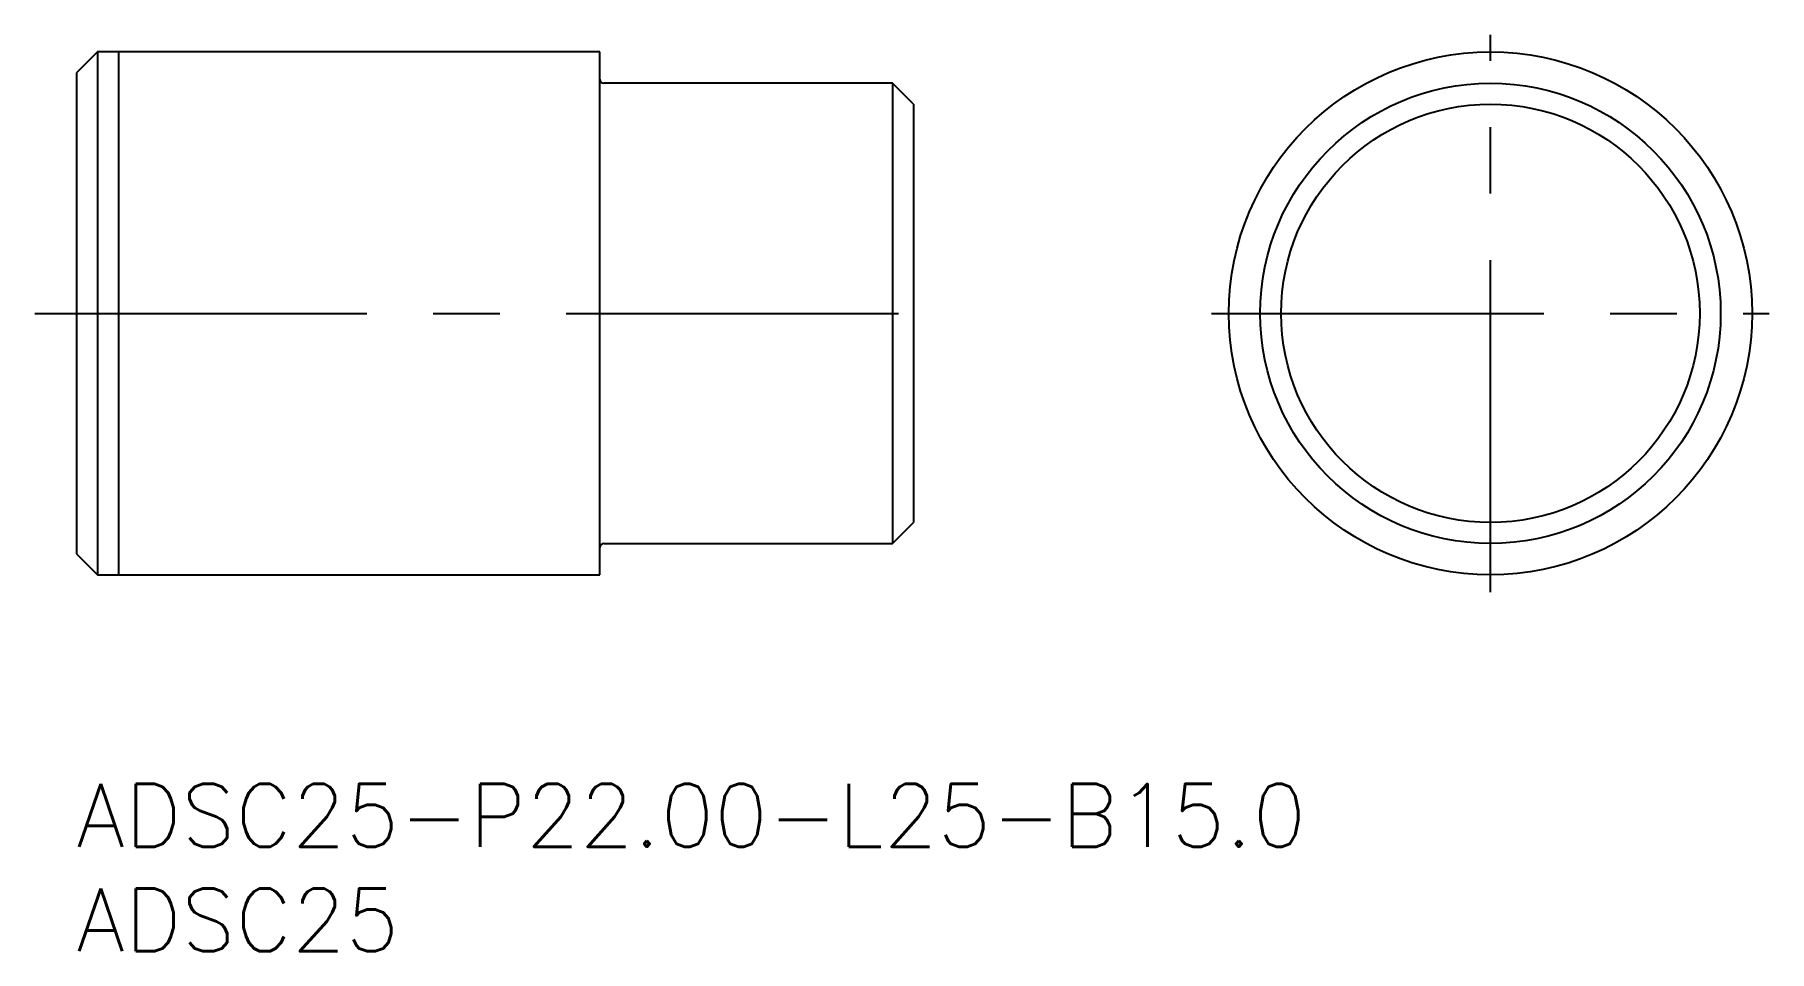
# Model space of a CAD drawing. Extents: x -2 to 80.9, y -8 to 35.8.
import ezdxf

# ---------------------------------------------------------------- set-up
doc = ezdxf.new("R2010")
doc.units = 0
doc.header["$LTSCALE"] = 0.5
doc.linetypes.add('CENTER', pattern=[50.8, 31.75, -6.35, 6.35, -6.35])
for name, color, linetype in [('MSM_CENTER', 1, 'CENTER'), ('MSM_CONTINUOUS', 7, 'CONTINUOUS'), ('MSM_NARROW', 5, 'CONTINUOUS'), ('MSM_PART_NUMBER', 7, 'CONTINUOUS')]:
    doc.layers.add(name, color=color, linetype=linetype)
doc.styles.get("Standard").update_dxf_attribs({"font": 'txt.shx', "height": 1.5, "bigfont": 'bigfont.shx'})

# ---------------------------------------------------------------- blocks, each defined once
blk = doc.blocks.new('*U14')
at = {"layer": 'MSM_PART_NUMBER'}
blk.add_text('ADSC25-P22.00-L25-B15.0', height=3, dxfattribs=at).set_placement((0, -3))
blk = doc.blocks.new('*U15')
at = {"layer": 'MSM_PART_NUMBER'}
blk.add_text('ADSC25', height=3, dxfattribs=at).set_placement((0, -8))

msp = doc.modelspace()

# ---------------------------------------------------------------- linework, layer by layer
at = {"layer": 'MSM_CENTER'}
for p, q in [((67.569, 9.175), (67.569, 35.825)), ((-2, 22.5), (42, 22.5)), ((54.244, 22.5), (80.894, 22.5))]:
    msp.add_line(p, q, dxfattribs=at)
at = {"layer": 'MSM_CONTINUOUS'}
for p, q in [((1, 35), (0, 34)), ((25, 35), (1, 35)), ((1, 35), (1, 10)), ((25, 10), (25, 35)), ((0, 34), (0, 11)), ((39, 33.5), (25.2, 33.5)), ((40, 32.5), (39, 33.5)), ((39, 33.5), (39, 11.5)), ((40, 32.5), (40, 12.5)), ((39, 11.5), (40, 12.5)), ((0, 11), (1, 10)), ((25.2, 11.5), (39, 11.5)), ((1, 10), (25, 10))]:
    msp.add_line(p, q, dxfattribs=at)
for radius in [12.5, 11, 10]:
    msp.add_circle((67.569, 22.5), radius, dxfattribs=at)
for centre, start, end in [((25.2, 33.7), 180, 270), ((25.2, 11.3), 90, 180)]:
    msp.add_arc(centre, 0.2, start, end, dxfattribs=at)
at = {"layer": 'MSM_NARROW'}
msp.add_line((2, 35), (2, 10), dxfattribs=at)

# ---------------------------------------------------------------- block references
at = {"layer": 'MSM_CONTINUOUS'}
for name in ['*U14', '*U15']:
    msp.add_blockref(name, (0, 0), dxfattribs=at)

doc.saveas('drawing.dxf')
